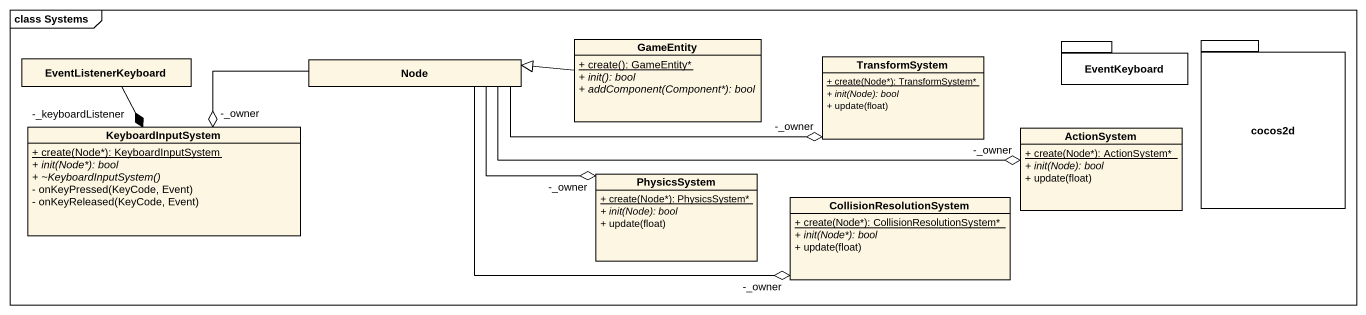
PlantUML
@startuml
mainframe class Systems
hide circle
hide empty members
skinparam classAttributeIconSize 0
class GameEntity {
  {static} + create(): GameEntity*
  {abstract} + init(): bool
  {abstract} + addComponent(Component*): bool
}
package EventKeyboard {
}
package cocos2d {
}
class EventListenerKeyboard
class "Node" as Node_
class TransformSystem {
  {static} + create(Node*): TransformSystem*
  {abstract} + init(Node): bool
  + update(float)
}
class KeyboardInputSystem {
  {static} + create(Node*): KeyboardInputSystem
  {abstract} + init(Node*): bool
  {abstract} + ~KeyboardInputSystem()
  - onKeyPressed(KeyCode, Event)
  - onKeyReleased(KeyCode, Event)
}
class ActionSystem {
  {static} + create(Node*): ActionSystem*
  {abstract} + init(Node): bool
  + update(float)
}
class PhysicsSystem {
  {static} + create(Node*): PhysicsSystem*
  {abstract} + init(Node): bool
  + update(float)
}
class CollisionResolutionSystem {
  {static} + create(Node*): CollisionResolutionSystem*
  {abstract} + init(Node*): bool
  + update(float)
}
GameEntity -left-|> Node_
EventListenerKeyboard --* "-_keyboardListener" KeyboardInputSystem
Node_ -right-o "-_owner" TransformSystem
Node_ -left-o "-_owner" KeyboardInputSystem
Node_ -right-o "-_owner" ActionSystem
Node_ -right-o "-_owner" PhysicsSystem
Node_ -right-o "-_owner" CollisionResolutionSystem
@enduml
